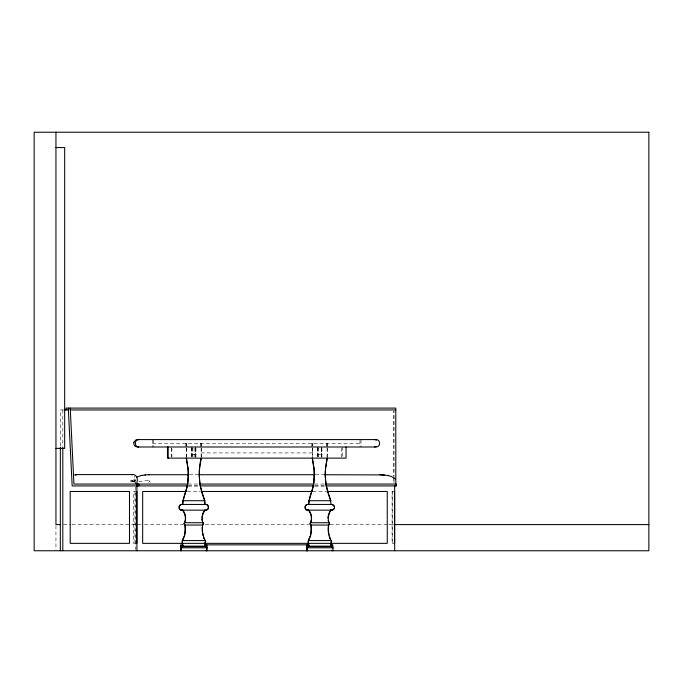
<?xml version="1.0" encoding="UTF-8"?>
<svg xmlns="http://www.w3.org/2000/svg" width="683" height="683" viewBox="0 0 683 683"><rect width="100%" height="100%" fill="white"/><g stroke="black" fill="none" stroke-linecap="round" stroke-linejoin="round"><path stroke-width="0.51" stroke-dasharray="3.42 2.56" d="M134.508 481.788L134.73 480.021L134.244 482.744M135.328 482.744L135.593 481.788M134.841 482.744L135.217 478.621M134.252 478.911L133.731 480.371L134.252 481.822L136.583 481.967M134.73 480.072L133.629 481.242L131.016 481.848L131.016 482.744L131.051 480.021L131.051 481.788M135.797 480.021L134.679 481.242L132.101 481.848L132.109 482.744M138.803 481.626L148.834 480.371L148.877 482.249M63.57 409.945L60.369 409.945L60.369 446.212M152.471 443.293L361.025 443.293M201.126 452.931L312.404 452.931L312.285 447.988L312.268 457.106M191.838 454.417L195.705 454.417M317.826 454.417L321.693 454.417M189.336 474.736L198.429 474.736M315.555 474.736L324.066 474.736M188.192 484.059L198.821 484.059M314.692 484.059L324.374 484.059M188.337 485.912L199.069 485.912M314.94 485.912L325.569 485.912M188.149 485.997L198.804 485.997M314.94 485.997L325.595 485.997M136.831 491.47L133.518 491.47L133.518 543.352L136.831 543.352M187.338 491.47L200.119 491.47M312.805 491.47L326.653 491.47M393.98 491.47L392.085 491.47L392.085 543.352L394.586 543.352M63.502 524.604L70.972 524.604M71.946 524.604L143.473 524.604M144.454 524.604L182.924 524.604M205.242 524.604L308.733 524.604M330.009 524.604L387.628 524.604M388.653 524.604L394.031 524.604M149.893 481.839L150.149 482.189L148.868 480.414M134.252 476.179L134.841 477.306M132.195 481.788L132.186 480.021L132.186 482.744M393.963 478.527L393.92 411.004L393.86 476.085M393.963 479.577L393.963 482.744M393.86 477.152L393.86 482.488M392.734 491.47L392.734 543.352M361.025 439.587L361.025 446.998M359.975 440.518L359.975 446.998M342.311 446.998L342.311 457.106M341.671 448.014L341.671 457.106M327.678 443.293L327.678 446.998M327.251 448.014L327.251 457.106M327.089 443.293L327.089 446.076M327.089 448.014L327.089 457.106M326.619 443.293L326.619 446.998M321.932 448.014L321.932 457.106M321.693 448.057L321.693 457.192M321.531 446.998L321.531 457.192M321.283 448.014L321.283 458.122M318.227 448.014L318.227 457.106M317.988 446.998L317.988 457.192M317.826 446.998L317.826 457.192M317.578 448.014L317.578 457.106M312.857 443.293L312.857 446.998M312.43 448.014L312.43 457.106M312.268 443.293L312.268 446.076M311.798 443.293L311.798 446.998M201.69 443.293L201.69 446.998M201.246 447.988L201.263 457.106M201.101 443.293L201.101 446.076M201.126 447.988L201.101 457.106M200.64 443.293L200.64 446.998M195.953 448.014L195.953 457.106M195.705 448.057L195.705 458.122M195.543 446.998L195.543 457.192M195.304 448.014L195.304 457.106M194.1 448.014L194.1 457.106M192.247 448.014L192.247 457.106M192 446.998L192 457.192M191.838 446.998L191.838 457.192M191.599 448.014L191.599 457.106M186.869 443.293L186.869 446.998M186.442 448.014L186.442 457.106M186.28 443.293L186.28 446.076M186.28 448.014L186.28 457.106M185.819 443.293L185.819 446.998M171.868 448.014L171.868 457.106M171.22 448.014L171.22 457.106M153.521 439.587L153.521 446.998M152.471 439.587L152.471 446.998M135.294 486.97L135.294 549.695M134.978 491.47L134.978 543.352M62.802 409.945L62.802 446.212M55.946 525.645L55.946 549.713"/><path stroke-width="1.02" d="M207.043 549.96L207.043 550.763M307.376 549.858L307.376 549.354M307.376 550.054L307.367 550.763M181.388 550.763L181.371 547.8L182.506 546.699M333.022 550.763L333.005 547.8L331.853 546.699M180.696 547.484L180.508 550.763M306.684 547.484L306.496 550.763M327.985 516.971L328.583 521.59L329.488 523.494A0.948 0.674 -90 0 1 329.471 524.211L328.677 525.048L310.842 525.048L310.039 524.211A0.948 0.674 -90 0 1 310.031 523.494C312.498 519.43 311.474 513.778 308.52 510.15C305.028 510.986 303.858 505.113 307.393 504.438M202.108 518.038L202.911 513.855L205.028 510.15M328.096 518.038L329.3 512.873L330.999 510.15L331.767 510.227L331.007 510.15M199.709 466.147L199.427 468.854A47.579 33.279 -90 0 0 199.496 479.731L200.35 486.014M325.415 468.854L327.089 458.122M206.061 510.15L204.755 510.15C201.75 513.838 201.041 519.43 203.5 523.494A0.948 0.674 -90 0 1 203.491 524.211L202.689 525.048A19.389 13.856 90 0 0 202.697 532.979L203.995 538.119L205.703 541.687L205.011 543.352L205.344 546.588L183.018 546.588C180.508 541.739 184.606 537.956 185.042 532.979A19.389 13.558 -90 0 0 185.05 525.048L184.265 524.211A0.948 0.657 -90 0 1 184.256 523.494C186.664 519.422 185.682 513.804 182.779 510.15L181.243 510.15L206.309 510.15C209.032 509.347 208.955 505.036 206.146 504.438M328.677 525.048A19.389 13.856 90 0 0 328.677 532.979L329.974 538.119L331.69 541.687L330.999 543.352L331.332 546.588L308.998 546.588C306.496 541.739 310.594 537.956 311.03 532.979A19.389 13.558 -90 0 0 311.038 525.048L310.253 524.211A0.948 0.657 -90 0 1 310.236 523.494C312.652 519.422 311.661 513.804 308.767 510.15L307.47 510.15L307.999 510.227M199.795 465.251L200.358 461.665M200.546 460.777L200.913 459.002M201.263 458.122L199.556 468.854A47.579 34.013 -90 0 0 199.615 479.731C199.556 488.379 204.55 496.097 205.011 504.438M327.251 458.122L325.543 468.854A47.579 34.013 -90 0 0 325.603 479.731C325.543 488.379 330.529 496.097 330.999 504.438M328.139 515.913L330.128 511.004L330.751 510.15L332.288 510.15L307.222 510.15M136.848 482.744C137.975 479.876 137.232 475.103 133.629 474.583L74.823 474.583M202.689 525.048L184.862 525.048L184.06 524.211A0.948 0.674 -90 0 1 184.043 523.494C186.51 519.43 185.494 513.778 182.54 510.15L181.243 510.15M182.54 504.438C183.001 496.097 187.987 488.379 187.927 479.731A47.579 34.013 90 0 0 187.996 468.854L186.28 458.122M308.52 504.438C308.981 496.097 313.975 488.379 313.915 479.731A47.579 34.013 90 0 0 313.975 468.854L312.268 458.122M182.54 543.352C180.466 540.185 185.631 536.701 184.854 532.979A19.389 13.856 -90 0 0 184.862 525.048M308.52 543.352C306.454 540.185 311.61 536.701 310.833 532.979A19.389 13.856 -90 0 0 310.842 525.048M333.987 508.698L332.254 510.107M330.956 543.173L331.451 541.96L330.956 540.748M328.882 524.809L329.266 524.211A0.948 0.657 -90 0 0 329.274 523.494L328.139 520.42M204.772 543.352L205.446 541.687L203.363 536.855M75.13 475.317L76.983 474.583M202.501 525.048L203.278 524.211A0.948 0.657 -90 0 0 203.295 523.494L202.757 522.734M328.694 524.945L328.48 525.048A19.389 13.558 90 0 0 328.489 532.979L328.711 534.285M136.566 477.161L141.304 475.488L145.539 474.924M206.548 510.107C209.382 509.441 209.28 504.985 206.42 504.438L181.132 504.438C178.272 504.985 178.169 509.441 181.004 510.107M332.536 510.107C335.37 509.441 335.259 504.985 332.399 504.438L307.119 504.438C304.251 504.985 304.148 509.441 306.983 510.107M308.485 546.699L307.35 547.8L307.376 549.158M376.461 446.503L374.634 446.998M181.405 504.438C178.596 505.01 178.502 509.407 181.277 510.107M331.511 510.227L330.683 510.227L332.049 510.15M138.862 439.587C134.15 439.434 134.15 447.16 138.862 446.998M182.028 510.227L182.848 510.227L181.482 510.15M307.751 510.227L308.52 510.15M144.958 474.924L149.449 474.736M55.946 147.562L64.663 147.562L64.663 448.372L55.946 448.372M64.637 409.945L68.377 409.945L72.176 485.912L187.381 485.912M69.99 409.945L395.79 409.945L395.816 485.912M148.877 474.736L188.269 474.736M198.915 474.736L314.983 474.736M324.562 474.736L384.427 474.924M141.304 475.488L141.893 475.488M387.483 475.488L391.231 476.384L395.158 478.911M187.125 484.059L73.935 484.059L70.229 408.093M199.88 484.059L313.625 484.059M325.321 484.059L396.541 484.059L396.541 485.912L325.859 485.912M200.059 485.912L314.137 485.912M186.297 491.47L142.679 491.47L142.679 543.352L387.261 543.352L387.261 491.47L327.695 491.47M201.186 491.47L312.831 491.47M182.54 500.733L205.011 500.733M308.52 500.733L330.999 500.733M184.598 522.734L202.953 522.734M310.577 522.734L328.933 522.734M60.309 524.604L55.946 524.604L55.946 132.237M393.989 524.604L648.85 524.604M182.54 540.569L205.011 540.569M308.52 540.569L330.999 540.569M206.539 544.846L306.991 544.846L306.991 550.763M183.061 546.127L205.293 546.127M309.049 546.127L331.281 546.127L331.281 546.588M379.927 474.736L388.089 475.488M374.634 439.587L376.461 440.091M131.623 474.583L132.579 474.77M332.126 504.438L334.226 506.47M205.865 546.699L207.026 547.8L207.043 549.158M135.763 483.188L138.171 484.349M330.751 540.569L329.001 535.583M330.751 500.733L328.25 493.937M202.552 494.799L204.772 500.733L204.772 504.438M327.516 491.325L328.002 493.066M202.262 493.937L200.495 486.911M327.268 490.445L325.475 479.731M203.013 535.583L202.501 532.979M202.407 521.59L201.997 519.234M312.43 458.122L314.103 468.854A47.579 33.279 90 0 1 314.043 479.731C314.103 488.362 309.22 496.097 308.767 504.438M186.442 458.122L188.115 468.854A47.579 33.279 90 0 1 188.056 479.731C188.115 488.362 183.232 496.097 182.779 504.438M332.151 550.763L332.143 550.156M206.164 550.763L206.164 550.156M395.773 409.945L395.79 408.093L65.995 408.093L66.012 409.945M394.672 485.912L394.672 550.763M394.586 491.47L394.586 543.352M346.059 446.998L346.059 458.122L167.472 458.122L167.472 446.998M306.872 544.846L306.872 550.763M206.659 550.763L206.659 544.846A233.364 2.553 90 0 1 207.026 547.8L181.371 547.8A233.364 2.553 90 0 0 180.525 547.8M168.197 446.998L168.197 458.122M138.786 484.059L138.786 485.912M137.163 484.059L137.163 485.912M136.907 485.912L136.907 550.763M136.831 491.47L136.831 543.352M68.377 408.093L68.36 409.945M62.802 447.28L62.802 550.763M60.369 447.28L60.309 550.763M204.815 543.805A226.355 2.476 -90 0 1 205.344 546.588M202.339 531.664A19.389 13.558 90 0 1 202.339 526.371M182.489 543.805A226.355 2.476 -90 0 1 183.018 546.588M330.803 543.805A226.355 2.476 -90 0 1 331.332 546.588M325.347 477.921A47.579 33.279 -90 0 1 325.304 470.664M308.468 543.805A226.355 2.476 -90 0 1 308.998 546.588M332.262 546.451A233.364 2.553 90 0 1 333.005 547.8L307.35 547.8A233.364 2.553 90 0 0 306.513 547.8M133.868 442.336C133.211 444.607 135.132 447.049 137.488 446.998L376.009 446.998C380.815 447.203 380.815 439.391 376.009 439.587L137.488 439.587L135.61 440.091L133.868 442.336M648.85 132.237L34.15 132.237L34.15 550.763L648.85 550.763L648.85 132.237M129.497 491.47L70.195 491.47L70.212 543.352L129.497 543.352L129.48 491.47"/></g></svg>
